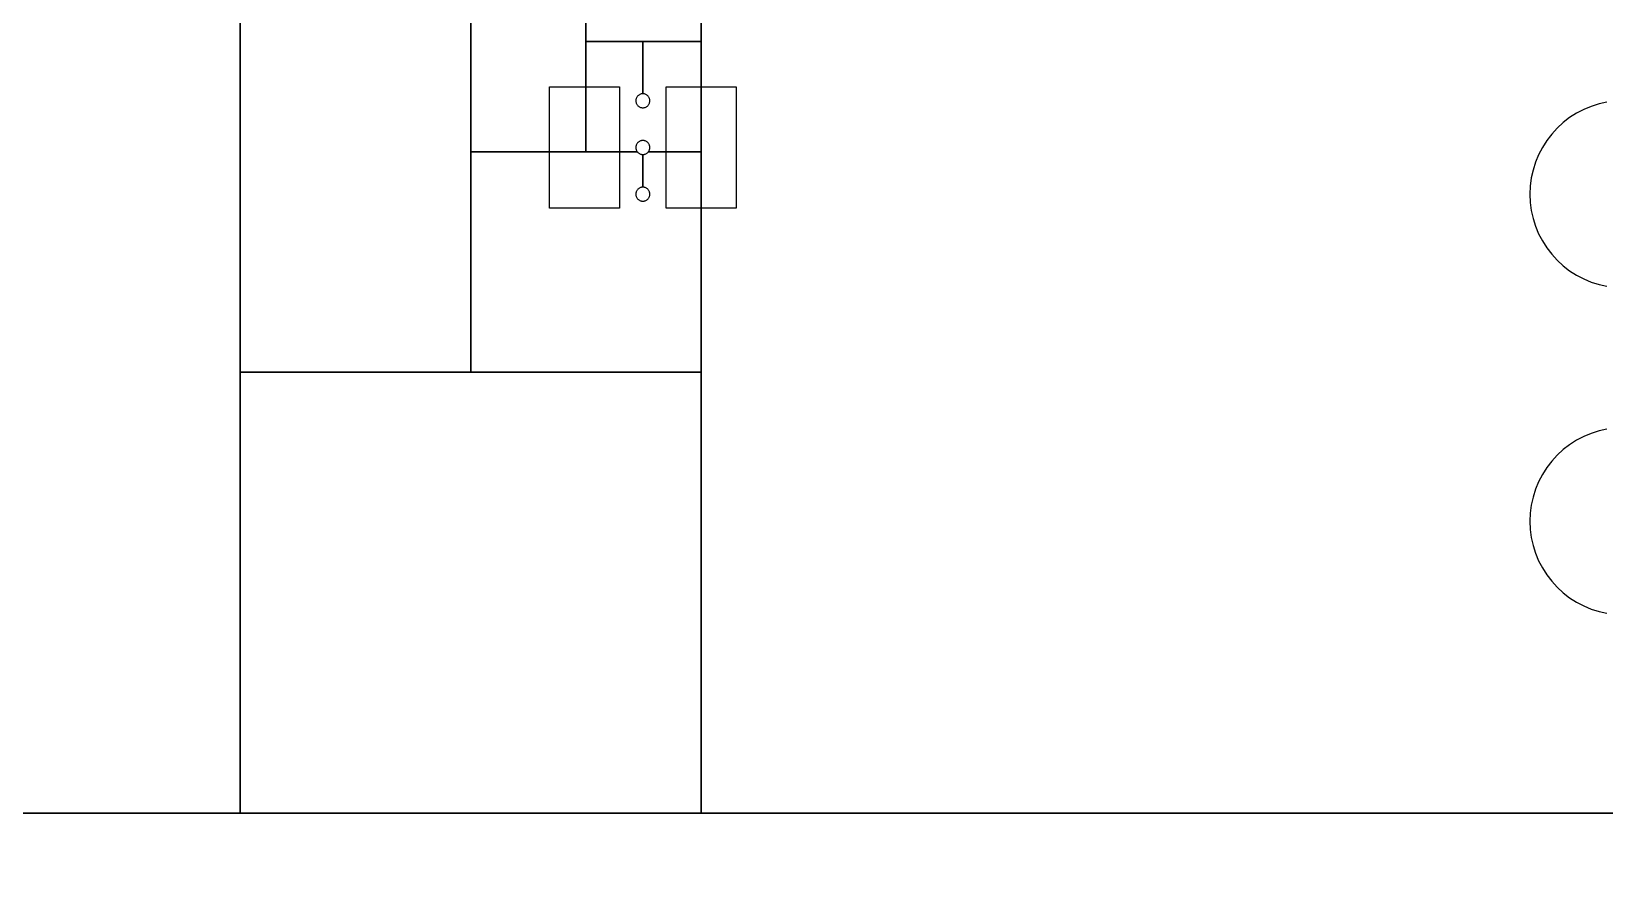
# Model space of a CAD drawing. Extents: x -52 to 52, y -50 to 50.
# Drawn here: x -41.101 to -40.764, y 3.8213 to 3.9998 of the extents above; entities that cross this region are included whole.
import ezdxf

# ---------------------------------------------------------------- set-up
doc = ezdxf.new("R2010")
doc.units = 0
for name, color, linetype in [('helperLayer', 6, 'CONTINUOUS'), ('largegap', 4, 'CONTINUOUS'), ('smallgap', 3, 'CONTINUOUS')]:
    doc.layers.add(name, color=color, linetype=linetype)

# ---------------------------------------------------------------- blocks, each defined once
blk = doc.blocks.new('Markers')
at = {"layer": 'largegap', "linetype": 'CONTINUOUS'}
for points in [[(-40.99, 3.952), (-40.99, 3.978), (-40.987, 3.978), (-40.975, 3.978), (-40.975, 3.952), (-40.99, 3.952)], [(-40.99, 3.952), (-40.99, 3.978), (-40.987, 3.978), (-40.975, 3.978), (-40.975, 3.952), (-40.99, 3.952)], [(-40.965, 3.952), (-40.965, 3.978), (-40.959, 3.978), (-40.95, 3.978), (-40.95, 3.952), (-40.965, 3.952)], [(-40.965, 3.952), (-40.965, 3.978), (-40.959, 3.978), (-40.95, 3.978), (-40.95, 3.952), (-40.965, 3.952)]]:
    blk.add_lwpolyline(points, close=True, dxfattribs=at)
at = {"layer": 'smallgap', "linetype": 'CONTINUOUS'}
for points in [[(-41.155, 3.822501), (-41.155, 4.011251), (-41.05625, 4.011251), (-41.05625, 3.822501), (-41.155, 3.822501)], [(-41.05625, 3.916876), (-41.05625, 4.011251), (-41.006875, 4.011251), (-41.006875, 3.916876), (-41.05625, 3.916876)], [(-41.006875, 3.964064), (-41.006875, 4.011251), (-40.982188, 4.011251), (-40.982188, 3.964064), (-41.006875, 3.964064)], [(-40.97, 3.976501), (-40.97, 3.987658), (-40.9575, 3.987658), (-40.9575, 3.964064), (-40.96883, 3.964064), (-40.968771, 3.964141), (-40.968701, 3.964251), (-40.968641, 3.964367), (-40.96859, 3.964488), (-40.968551, 3.964613), (-40.968523, 3.964741), (-40.968506, 3.96487), (-40.9685, 3.965001), (-40.968506, 3.965132), (-40.968523, 3.965261), (-40.968551, 3.965389), (-40.96859, 3.965514), (-40.968641, 3.965635), (-40.968701, 3.965751), (-40.968771, 3.965861), (-40.968851, 3.965965), (-40.968939, 3.966062), (-40.969036, 3.96615), (-40.96914, 3.96623), (-40.96925, 3.9663), (-40.969366, 3.96636), (-40.969487, 3.966411), (-40.969612, 3.96645), (-40.96974, 3.966478), (-40.969869, 3.966495), (-40.97, 3.966501), (-40.970131, 3.966495), (-40.97026, 3.966478), (-40.970388, 3.96645), (-40.970513, 3.966411), (-40.970634, 3.96636), (-40.97075, 3.9663), (-40.97086, 3.96623), (-40.970964, 3.96615), (-40.971061, 3.966062), (-40.971149, 3.965965), (-40.971229, 3.965861), (-40.971299, 3.965751), (-40.971359, 3.965635), (-40.97141, 3.965514), (-40.971449, 3.965389), (-40.971477, 3.965261), (-40.971494, 3.965132), (-40.9715, 3.965001), (-40.971494, 3.96487), (-40.971477, 3.964741), (-40.971449, 3.964613), (-40.97141, 3.964488), (-40.971359, 3.964367), (-40.971299, 3.964251), (-40.971229, 3.964141), (-40.97117, 3.964064), (-40.982188, 3.964064), (-40.982188, 3.987658), (-40.97, 3.987658), (-40.97, 3.976501), (-40.970131, 3.976495), (-40.97026, 3.976478), (-40.970388, 3.97645), (-40.970513, 3.976411), (-40.970634, 3.97636), (-40.97075, 3.9763), (-40.97086, 3.97623), (-40.970964, 3.97615), (-40.971061, 3.976062), (-40.971149, 3.975965), (-40.971229, 3.975861), (-40.971299, 3.975751), (-40.971359, 3.975635), (-40.97141, 3.975514), (-40.971449, 3.975389), (-40.971477, 3.975261), (-40.971494, 3.975132), (-40.9715, 3.975001), (-40.971494, 3.97487), (-40.971477, 3.974741), (-40.971449, 3.974613), (-40.97141, 3.974488), (-40.971359, 3.974367), (-40.971299, 3.974251), (-40.971229, 3.974141), (-40.971149, 3.974037), (-40.971061, 3.97394), (-40.970964, 3.973852), (-40.97086, 3.973772), (-40.97075, 3.973702), (-40.970634, 3.973642), (-40.970513, 3.973591), (-40.970388, 3.973552), (-40.97026, 3.973524), (-40.970131, 3.973507), (-40.97, 3.973501), (-40.969869, 3.973507), (-40.96974, 3.973524), (-40.969612, 3.973552), (-40.969487, 3.973591), (-40.969366, 3.973642), (-40.96925, 3.973702), (-40.96914, 3.973772), (-40.969036, 3.973852), (-40.968939, 3.97394), (-40.968851, 3.974037), (-40.968771, 3.974141), (-40.968701, 3.974251), (-40.968641, 3.974367), (-40.96859, 3.974488), (-40.968551, 3.974613), (-40.968523, 3.974741), (-40.968506, 3.97487), (-40.9685, 3.975001), (-40.968506, 3.975132), (-40.968523, 3.975261), (-40.968551, 3.975389), (-40.96859, 3.975514), (-40.968641, 3.975635), (-40.968701, 3.975751), (-40.968771, 3.975861), (-40.968851, 3.975965), (-40.968939, 3.976062), (-40.969036, 3.97615), (-40.96914, 3.97623), (-40.96925, 3.9763), (-40.969366, 3.97636), (-40.969487, 3.976411), (-40.969612, 3.97645), (-40.96974, 3.976478), (-40.969869, 3.976495), (-40.97, 3.976501)], [(-40.968851, 3.964037), (-40.96883, 3.964064), (-40.9575, 3.964064), (-40.9575, 3.916876), (-41.006875, 3.916876), (-41.006875, 3.964064), (-40.97117, 3.964064), (-40.971149, 3.964037), (-40.971061, 3.96394), (-40.970964, 3.963852), (-40.97086, 3.963772), (-40.97075, 3.963702), (-40.970634, 3.963642), (-40.970513, 3.963591), (-40.970388, 3.963552), (-40.97026, 3.963524), (-40.970131, 3.963507), (-40.97, 3.963501), (-40.97, 3.956501), (-40.970131, 3.956495), (-40.97026, 3.956478), (-40.970388, 3.95645), (-40.970513, 3.956411), (-40.970634, 3.95636), (-40.97075, 3.9563), (-40.97086, 3.95623), (-40.970964, 3.95615), (-40.971061, 3.956062), (-40.971149, 3.955965), (-40.971229, 3.955861), (-40.971299, 3.955751), (-40.971359, 3.955635), (-40.97141, 3.955514), (-40.971449, 3.955389), (-40.971477, 3.955261), (-40.971494, 3.955132), (-40.9715, 3.955001), (-40.971494, 3.95487), (-40.971477, 3.954741), (-40.971449, 3.954613), (-40.97141, 3.954488), (-40.971359, 3.954367), (-40.971299, 3.954251), (-40.971229, 3.954141), (-40.971149, 3.954037), (-40.971061, 3.95394), (-40.970964, 3.953852), (-40.97086, 3.953772), (-40.97075, 3.953702), (-40.970634, 3.953642), (-40.970513, 3.953591), (-40.970388, 3.953552), (-40.97026, 3.953524), (-40.970131, 3.953507), (-40.97, 3.953501), (-40.969869, 3.953507), (-40.96974, 3.953524), (-40.969612, 3.953552), (-40.969487, 3.953591), (-40.969366, 3.953642), (-40.96925, 3.953702), (-40.96914, 3.953772), (-40.969036, 3.953852), (-40.968939, 3.95394), (-40.968851, 3.954037), (-40.968771, 3.954141), (-40.968701, 3.954251), (-40.968641, 3.954367), (-40.96859, 3.954488), (-40.968551, 3.954613), (-40.968523, 3.954741), (-40.968506, 3.95487), (-40.9685, 3.955001), (-40.968506, 3.955132), (-40.968523, 3.955261), (-40.968551, 3.955389), (-40.96859, 3.955514), (-40.968641, 3.955635), (-40.968701, 3.955751), (-40.968771, 3.955861), (-40.968851, 3.955965), (-40.968939, 3.956062), (-40.969036, 3.95615), (-40.96914, 3.95623), (-40.96925, 3.9563), (-40.969366, 3.95636), (-40.969487, 3.956411), (-40.969612, 3.95645), (-40.96974, 3.956478), (-40.969869, 3.956495), (-40.97, 3.956501), (-40.97, 3.963501), (-40.97, 3.963501), (-40.969869, 3.963507), (-40.96974, 3.963524), (-40.969612, 3.963552), (-40.969487, 3.963591), (-40.969366, 3.963642), (-40.96925, 3.963702), (-40.96914, 3.963772), (-40.969036, 3.963852), (-40.968939, 3.96394), (-40.968851, 3.964037)], [(-41.05625, 3.822501), (-41.05625, 3.916876), (-40.9575, 3.916876), (-40.9575, 3.822501), (-41.05625, 3.822501)]]:
    blk.add_lwpolyline(points, close=True, dxfattribs=at)
for points in [[(-40.9575, 4.011251), (-40.9575, 3.987658), (-40.97, 3.987658), (-40.982188, 3.987658), (-40.982188, 4.011251)], [(-40.763473, 3.974697), (-40.765176, 3.97432), (-40.76684, 3.973795), (-40.768452, 3.973127), (-40.77, 3.972322), (-40.771472, 3.971384), (-40.772856, 3.970322), (-40.774142, 3.969143), (-40.775321, 3.967857), (-40.775594, 3.967501), (-40.776383, 3.966473), (-40.777321, 3.965001), (-40.778126, 3.963453), (-40.778794, 3.961841), (-40.779319, 3.960177), (-40.779696, 3.958474), (-40.779924, 3.956744), (-40.78, 3.955001), (-40.779924, 3.953258), (-40.779696, 3.951528), (-40.779319, 3.949825), (-40.778794, 3.948161), (-40.778126, 3.946549), (-40.777321, 3.945001), (-40.776383, 3.943529), (-40.775321, 3.942145), (-40.774142, 3.940859), (-40.772856, 3.93968), (-40.771472, 3.938618), (-40.77, 3.93768), (-40.768452, 3.936875), (-40.76684, 3.936207), (-40.765176, 3.935682), (-40.763473, 3.935305)], [(-40.763473, 3.904697), (-40.765176, 3.90432), (-40.76684, 3.903795), (-40.768452, 3.903127), (-40.77, 3.902322), (-40.771472, 3.901384), (-40.772856, 3.900322), (-40.774142, 3.899143), (-40.775321, 3.897857), (-40.776383, 3.896473), (-40.777321, 3.895001), (-40.778126, 3.893453), (-40.778794, 3.891841), (-40.779319, 3.890177), (-40.779696, 3.888474), (-40.779924, 3.886744), (-40.78, 3.885001), (-40.779924, 3.883258), (-40.779696, 3.881528), (-40.779319, 3.879825), (-40.778794, 3.878161), (-40.778126, 3.876549), (-40.777321, 3.875001), (-40.776383, 3.873529), (-40.775321, 3.872145), (-40.774142, 3.870859), (-40.772856, 3.86968), (-40.771472, 3.868618), (-40.77, 3.86768), (-40.768452, 3.866875), (-40.76684, 3.866207), (-40.765176, 3.865682), (-40.763473, 3.865305)], [(-40.76, 3.822501), (-40.9575, 3.822501), (-40.9575, 3.822501), (-40.9575, 4.011251), (-40.774501, 4.011251), (-40.774142, 4.010859), (-40.772856, 4.00968), (-40.771472, 4.008618), (-40.77, 4.00768), (-40.768452, 4.006875), (-40.76684, 4.006207), (-40.765176, 4.005682), (-40.763473, 4.005305)], [(-41.155, 3.822501), (-40.76, 3.822501), (-40.76, 3.765001)]]:
    blk.add_lwpolyline(points, dxfattribs=at)

msp = doc.modelspace()

# ---------------------------------------------------------------- linework, layer by layer
at = {"layer": 'helperLayer', "linetype": 'CONTINUOUS'}
msp.add_circle((0, 0), 50, dxfattribs=at)

# ---------------------------------------------------------------- block references
msp.add_blockref('Markers', (0, 0.01))

doc.saveas('drawing.dxf')
